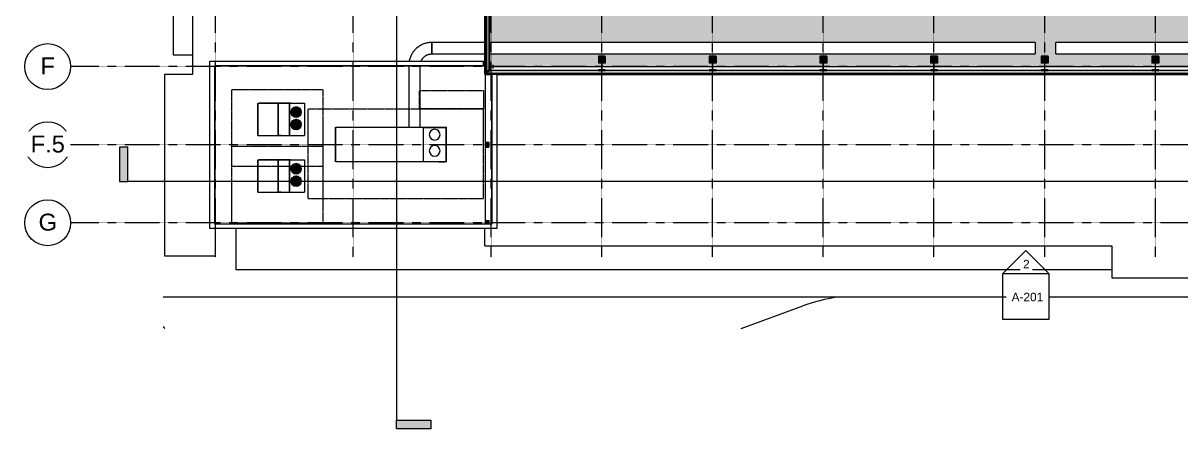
# Model space of a CAD drawing. Header units: inches. Extents: x 21826 to 32867, y -23296 to -20170.
# Drawn here: x 27835 to 30858, y -23296 to -22237 of the extents above; entities that cross this region are included whole.
import ezdxf

# ---------------------------------------------------------------- set-up
doc = ezdxf.new("R2010")
doc.units = ezdxf.units.IN
doc.header["$MEASUREMENT"] = 0
doc.linetypes.add('Dash', pattern=[0.25, 0.125, -0.125])
doc.linetypes.add('Grid Line 1_2_', pattern=[0.875, 0.5, -0.125, 0.125, -0.125])
for name, color, linetype, lineweight in [('A-DETL', 90, 'Continuous', 9), ('A-ROOF', 132, 'Continuous', 9), ('A-WALL', 113, 'Continuous', 9), ('A-WALL-PATT', 111, 'Continuous', 25), ('C-BLDG-PADS', 91, 'Continuous', 9), ('G-ANNO-SYMB', 111, 'Continuous', 9), ('G-IMPT', 8, 'Continuous', 9), ('L-SITE-WALL', 31, 'Continuous', 9), ('M-EQPM', 50, 'Continuous', 9), ('M-HVAC-DUCT', 70, 'Continuous', 9), ('S-BEAM', 12, 'Continuous', 9), ('S-COLS', 52, 'Continuous', 9), ('S-GRID', 1, 'Continuous', 9), ('S-GRID-IDEN', 1, 'Continuous', 9)]:
    doc.layers.add(name, color=color, linetype=linetype, lineweight=lineweight)
doc.styles.add('Arial', font='arial.ttf', dxfattribs={"height": 44.258982})
doc.styles.add('Arial_1', font='arial.ttf', dxfattribs={"height": 22.129491})
pattern_1 = [(45, (6260.89, 0), (-23.758788, 23.758788), []), (45, (6260.89, 36), (-23.758788, 23.758788), [])]

# ---------------------------------------------------------------- blocks, each defined once
blk = doc.blocks.new('Girt_Z - 8_D-707857-Roof Low')
at = {"layer": 'S-BEAM'}
for points in [[(25949.2, -22367.4), (25983.3, -22367.4), (25983.3, -22360.2), (22787.5, -22360.2), (22787.5, -22367.4), (25914.7, -22367.4)], [(25983.3, -22360.2), (25983.3, -22360.1), (22791.4, -22360.1), (22791.3, -22360.2), (25949.2, -22360.2)], [(25983.3, -22368.1), (25983.3, -22367.5), (22787.5, -22367.5), (22787.5, -22368.1), (25949.2, -22368.1)]]:
    blk.add_hatch(color=256, dxfattribs=at).paths.add_polyline_path(points, flags=0)
for p, q in [((25983.3, -22360.1), (22787.5, -22360.1)), ((22787.5, -22367.4), (22787.5, -22360.2)), ((22787.5, -22367.5), (22787.5, -22367.4)), ((22787.5, -22367.4), (25983.3, -22367.4)), ((22787.5, -22368.1), (22787.5, -22367.5)), ((22787.5, -22367.5), (25983.3, -22367.5)), ((22787.5, -22368.1), (25983.3, -22368.1))]:
    blk.add_line(p, q, dxfattribs=at)
blk = doc.blocks.new('Girt_Z - 8_D-559297-Roof Low')
at = {"layer": 'S-BEAM'}
for points in [[(22784.1, -22364.1), (22784.1, -21136.1), (22783.5, -21136.1), (22783.5, -22364.1)], [(22787.1, -22364.1), (22791.3, -22364.1), (22791.3, -21136.1), (22784.2, -21136.1), (22784.2, -22364.1)], [(22791.3, -22360.2), (22791.4, -22360.1), (22791.5, -22360), (22791.4, -21136.1), (22791.3, -21136.1), (22791.3, -22356.1)]]:
    blk.add_hatch(color=256, dxfattribs=at).paths.add_polyline_path(points, flags=0)
for p, q in [((22783.5, -21136.1), (22784.1, -21136.1)), ((22783.5, -21136.1), (22783.5, -22364.1)), ((22784.1, -21136.1), (22784.2, -21136.1)), ((22784.1, -21136.1), (22784.1, -22364.1)), ((22784.2, -21136.1), (22791.3, -21136.1)), ((22784.2, -21136.1), (22784.2, -22364.1)), ((22791.3, -21136.1), (22791.4, -21136.1)), ((22791.5, -22364.1), (22791.5, -21136.1)), ((22784.1, -22364.1), (22783.5, -22364.1)), ((22784.2, -22364.1), (22784.1, -22364.1)), ((22791.3, -22364.1), (22784.2, -22364.1))]:
    blk.add_line(p, q, dxfattribs=at)
blk = doc.blocks.new('Basic Wall _ arcoPlus - 547 - ___-608025-Roof Low')
at = {"layer": 'A-WALL'}
for p, q in [((22780, -22368.7), (22780, -22370.2)), ((22780, -22370.2), (22780, -22368.7)), ((22780, -22370.4), (22780, -22370.3)), ((22780, -22370.3), (22780, -22370.4)), ((22780, -22370.3), (22798.8, -22370.3)), ((22780, -22370.3), (22798.8, -22370.3)), ((22780, -22370.4), (22798.8, -22370.4)), ((22780, -22370.4), (22798.8, -22370.4)), ((22780, -22370.4), (22798.8, -22370.4)), ((22780, -22370.4), (22798.8, -22370.4)), ((25893.9, -22368.3), (22792.1, -22368.3)), ((22792.1, -22368.3), (25893.9, -22368.3)), ((22792.1, -22368.4), (25893.9, -22368.4)), ((22792.1, -22368.4), (25893.9, -22368.4)), ((22792.1, -22368.6), (25893.9, -22368.6)), ((22792.1, -22368.6), (25893.9, -22368.6)), ((22792.1, -22368.7), (25893.9, -22368.7)), ((22792.1, -22368.7), (25893.9, -22368.7)), ((22810.9, -22370.3), (25671.9, -22370.3)), ((22810.9, -22370.3), (25671.9, -22370.3)), ((22810.9, -22370.4), (25671.9, -22370.4)), ((22810.9, -22370.4), (25671.9, -22370.4)), ((22810.9, -22370.4), (25671.9, -22370.4)), ((22810.9, -22370.4), (25671.9, -22370.4))]:
    blk.add_line(p, q, dxfattribs=at)
blk = doc.blocks.new('W-Wide Flange - W21X166-689610-Roof Low')
at = {"layer": 'S-BEAM'}
for points in [[(22780.5, -22560.3), (22789.9, -22560.3), (22789.9, -22547.9), (22780.5, -22547.9)], [(22790.4, -22554.4), (22790.4, -22553.7), (22790, -22553.7), (22790, -22554.4)]]:
    blk.add_hatch(color=256, dxfattribs=at).paths.add_polyline_path(points, flags=0)
for p, q in [((22780.5, -22547.9), (22789.9, -22547.9)), ((22780.5, -22560.3), (22789.9, -22560.3)), ((22790, -22547.9), (22789.9, -22547.9)), ((22789.9, -22547.9), (22789.9, -22560.3)), ((22789.9, -22560.3), (22790, -22560.3)), ((22790, -22552.8), (22790, -22547.9)), ((22790.4, -22553.7), (22790, -22553.7)), ((22790, -22554.4), (22790.4, -22554.4)), ((22790, -22560.3), (22790, -22555.3))]:
    blk.add_line(p, q, dxfattribs=at)
for centre, start_param, end_param in [((22790, -22552.8), 1.570796, 3.141593), ((22790, -22555.3), 0, 1.570796)]:
    blk.add_ellipse(centre, major_axis=(0, 0.89), ratio=0.041631, start_param=start_param, end_param=end_param, dxfattribs=at)
blk = doc.blocks.new('W-Wide Flange - W21X166-V5-Roof Low')
at = {"layer": 'S-BEAM'}
blk.add_hatch(color=256, dxfattribs=at).paths.add_polyline_path([(22789.9, -22760.4), (22789.9, -22751.9), (22780.5, -22751.9), (22780.5, -22760.4)], flags=0)
h = blk.add_hatch(color=256, dxfattribs=at)
h.paths.add_polyline_path([(22790, -22760.4), (22790, -22760.4), (22790, -22760.4)], flags=0)
h.paths.add_polyline_path([(22790.7, -22758.4), (22790.7, -22757.7), (22790, -22757.7), (22790, -22758.4)], flags=0)
for p, q in [((22780.5, -22751.9), (22789.9, -22751.9)), ((22790, -22751.9), (22789.9, -22751.9)), ((22789.9, -22751.9), (22789.9, -22760.4)), ((22790, -22756.8), (22790, -22751.9)), ((22790.8, -22757.7), (22790, -22757.7)), ((22790, -22758.4), (22790.8, -22758.4)), ((22790, -22760.4), (22790, -22759.3))]:
    blk.add_line(p, q, dxfattribs=at)
for centre, start_param, end_param in [((22790, -22756.8), 1.570796, 3.141593), ((22790, -22759.3), 0, 1.570796)]:
    blk.add_ellipse(centre, major_axis=(0, 0.89), ratio=0.041631, start_param=start_param, end_param=end_param, dxfattribs=at)
blk = doc.blocks.new('Trane - 20-75 Ton Packaged Ind Rooftop DX Cooling Only and Extended Casing TAG_SXHLF20_ 0210035350 - PL_AS_HF001102-e2b63efd-16e1-40f1-8521-6466c1d8891c_dwg_Trane-SXHLF20-700801-Roof Low')
at = {"layer": 'G-IMPT'}
for p, q in [((-1.1, -1), (-1.1, 89.5)), ((-1, -1), (-1, 89.5)), ((-1, 89.5), (227.3, 89.5)), ((287.4, 88.5), (227.2, 88.5)), ((227.2, 88.5), (227.2, -0.1)), ((227.3, 89.5), (288.4, 89.5)), ((227.3, 89.5), (227.3, 88.5)), ((287.4, -0.1), (287.4, 88.5)), ((288.4, -1), (288.4, 89.5)), ((227.3, -1), (-1, -1)), ((227.2, -0.1), (287.4, -0.1)), ((227.3, -0.1), (227.3, -1)), ((288.4, -1), (227.3, -1))]:
    blk.add_line(p, q, dxfattribs=at)
for centre, start, end in [((257.3, 70.3), 0, 180), ((257.3, 70.3), 180, 0), ((257.3, 28.1), 0, 180), ((257.3, 28.1), 180, 0)]:
    blk.add_arc(centre, 14, start, end, dxfattribs=at)
blk = doc.blocks.new('Trane - 20-75 Ton Packaged Ind Rooftop DX Cooling Only and Extended Casing TAG_SXHLF20_ 0210035350 - PL_AS_HF001102-e2b63efd-16e1-40f1-8521-6466c1d8891c_dwg_TRANEBIMLOGO-700802-Roof Low')
at = {"layer": 'G-IMPT'}
for p, q in [((273.3, -1), (273.4, -1)), ((273.4, -1), (273.3, -1)), ((273.4, -1), (273.5, -1)), ((273.5, -1), (273.4, -1)), ((273.5, -1), (273.5, -1)), ((273.5, -1), (273.5, -1)), ((277.9, -1), (277.8, -1))]:
    blk.add_line(p, q, dxfattribs=at)
at = {"layer": 'G-IMPT', "flags": 128}
for points in [[(271.6, -1), (268, -1), (271.7, -1)], [(271.5, -1), (268, -1), (271.5, -1)], [(271.8, -1), (268, -1), (271.9, -1)], [(271.7, -1), (268, -1), (271.8, -1)], [(271.4, -1), (268.1, -1), (271.4, -1)], [(271.3, -1), (268.3, -1), (271.3, -1)], [(271.2, -1), (268.5, -1), (271.2, -1)], [(276.8, -1), (275.1, -1), (274.9, -1), (275.4, -1), (275, -1), (275.7, -1), (276.1, -1), (276.6, -1)], [(279.1, -1), (279.3, -1), (279.4, -1)], [(283, -1), (283.7, -1), (283.8, -1), (282.4, -1), (282, -1), (283.4, -1), (283.5, -1), (282.8, -1), (282.8, -1), (283.6, -1), (283.7, -1), (283, -1)]]:
    blk.add_lwpolyline(points, close=True, dxfattribs=at)
for points in [[(273.4, -1), (270, -1), (273.4, -1)], [(273.5, -1), (270.1, -1), (273.5, -1)], [(273.5, -1), (270.2, -1), (273.5, -1)], [(273.5, -1), (270.3, -1), (273.5, -1)], [(273.4, -1), (270.5, -1), (273.4, -1)], [(273.3, -1), (270.6, -1), (273.3, -1)], [(277.8, -1), (276.9, -1), (276.3, -1), (277, -1), (277.2, -1), (277.5, -1), (278.7, -1), (278.8, -1), (279.5, -1), (279.5, -1), (280.7, -1), (280.9, -1)], [(277.7, -1), (277.4, -1), (277.5, -1), (277.7, -1)], [(281.4, -1), (281.1, -1), (280.5, -1), (280.1, -1), (279.9, -1), (279, -1), (278.1, -1), (277.9, -1)], [(280.9, -1), (281.2, -1), (281.8, -1), (282.3, -1), (281.6, -1), (281.4, -1)]]:
    blk.add_lwpolyline(points, dxfattribs=at)
blk = doc.blocks.new('Trane - 20-75 Ton Packaged Ind Rooftop DX Cooling Only and Extended Casing TAG_SXHLF20_ 0210035350 - PL_AS_HF001102-e2b63efd-16e1-40f1-8521-6466c1d8891c_dwg-700800-Roof Low')
for name in ['Trane - 20-75 Ton Packaged Ind Rooftop DX Cooling Only and Extended Casing TAG_SXHLF20_ 0210035350 - PL_AS_HF001102-e2b63efd-16e1-40f1-8521-6466c1d8891c_dwg_Trane-SXHLF20-700801-Roof Low', 'Trane - 20-75 Ton Packaged Ind Rooftop DX Cooling Only and Extended Casing TAG_SXHLF20_ 0210035350 - PL_AS_HF001102-e2b63efd-16e1-40f1-8521-6466c1d8891c_dwg_TRANEBIMLOGO-700802-Roof Low']:
    blk.add_blockref(name, (0, 0))
blk = doc.blocks.new('Trane - 20-75 Ton Packaged Ind Rooftop DX Cooling Only and Extended Casing TAG_SXHLF20_ 0210035350 - SXHLF20-700809-Roof Low')
at = {"layer": 'M-EQPM', "linetype": 'Dash'}
for p, q in [((217.6875, 185.5625), (384.4375, 185.5625)), ((217.6875, 137.5625), (217.6875, 185.5625)), ((384.4375, 185.5625), (384.4375, 137.5625)), ((-73.15625, 137.5625), (384.40625, 137.5625)), ((-73.15625, -97.0625), (-73.15625, 137.5625)), ((384.4375, 137.5625), (217.6875, 137.5625)), ((384.40625, 137.5625), (384.40625, -97.0625)), ((384.40625, -97.0625), (-73.15625, -97.0625))]:
    blk.add_line(p, q, dxfattribs=at)
blk.add_blockref('Trane - 20-75 Ton Packaged Ind Rooftop DX Cooling Only and Extended Casing TAG_SXHLF20_ 0210035350 - PL_AS_HF001102-e2b63efd-16e1-40f1-8521-6466c1d8891c_dwg-700800-Roof Low', (0, 0))
blk = doc.blocks.new('Trane - Packaged Voyager Rooftop System 12_5-25 Ton Gas-Electric Packaged Unit TAG_YHD300_ 1008114931 - PL_AY4V000072-0a482d62-fa2d-4e4c-a01b-d2dd38fd3219_dwg_Trane-YHD300-691629-Roof Low')
at = {"layer": 'G-IMPT'}
for p, q in [((0, 84.2), (53.2, 84.2)), ((0, 0), (0, 84.2)), ((0, 81.4), (0, 2.6)), ((39.2, 84.2), (3.2, 84.2)), ((42, 84.2), (40.2, 84.2)), ((84.8, 84.2), (43, 84.2)), ((53.2, 0), (53.2, 84.2)), ((53.7, 84.2), (53.2, 84.2)), ((53.7, 84.2), (81.9, 84.2)), ((53.7, 0), (53.7, 84.2)), ((81.9, 84.2), (82.4, 84.2)), ((81.9, 84.2), (81.9, 0)), ((82.4, 84.2), (121.7, 84.2)), ((82.4, 84.2), (82.4, 0)), ((99, 61.8), (90.2, 70.6)), ((99.7, 62.1), (99.7, 74.6)), ((109.1, 70.6), (100.3, 61.8)), ((109.1, 51.7), (100.3, 60.5)), ((113.1, 61.2), (100.6, 61.2)), ((121.7, 84.2), (121.7, 0)), ((-0.1, 30.4), (-0.6, 30.4)), ((-0.6, 30.4), (-0.6, 5.9)), ((-0.1, 5.9), (-0.1, 30.4)), ((99, 29.2), (90.2, 38)), ((100.6, 41.8), (98.8, 41.8)), ((99.7, 47.8), (99.7, 60.3)), ((99.7, 29.5), (99.7, 41.9)), ((109.1, 38), (100.3, 29.2)), ((-0.1, 5.9), (-0.6, 5.9)), ((0, 0), (53.2, 0)), ((53.7, 0), (53.2, 0)), ((53.7, 0), (81.9, 0)), ((81.9, 0), (82.4, 0)), ((82.4, 0), (121.7, 0)), ((99.7, 15.2), (99.7, 27.6)), ((109.1, 19.1), (100.3, 27.9)), ((113.1, 28.6), (100.6, 28.6)), ((2.5, 0), (31, 0)), ((31.5, 0), (33.2, 0)), ((34.5, 0), (51, 0)), ((51.7, 0), (53.5, 0)), ((59.9, 0), (78.9, 0)), ((79.7, 0), (81.4, 0)), ((81.9, 0), (119.2, 0))]:
    blk.add_line(p, q, dxfattribs=at)
at = {"layer": 'G-IMPT', "flags": 128}
for points in [[(98.8, 61.2), (86.3, 61.2)], [(99, 60.5), (90.2, 51.7)], [(98.8, 28.6), (86.3, 28.6)], [(99, 27.9), (90.2, 19.1)], [(59.7, 0), (54.4, 0)]]:
    blk.add_lwpolyline(points, close=True, dxfattribs=at)
at = {"layer": 'G-IMPT'}
for centre, radius in [((99.7, 61.2), 13.4), ((99.7, 61.2), 12.1), ((99.7, 61.2), 10.9), ((99.7, 61.2), 9.63), ((99.7, 61.2), 8.38), ((99.7, 61.2), 7.13), ((99.7, 61.2), 5.88), ((99.7, 61.2), 4.63), ((99.7, 61.2), 2.63), ((99.7, 61.2), 0.925), ((99.7, 28.6), 13.4), ((99.7, 28.6), 12.1), ((99.7, 28.6), 10.9), ((99.7, 28.6), 9.63), ((99.7, 28.6), 8.38), ((99.7, 28.6), 7.13), ((99.7, 28.6), 5.88), ((99.7, 28.6), 4.63), ((99.7, 28.6), 2.63), ((99.7, 28.6), 0.925)]:
    blk.add_circle(centre, radius, dxfattribs=at)
for centre, radius, start, end in [((99.7, 61.2), 13.3, 360, 180), ((99.7, 61.2), 13.2, 180, 0), ((99.7, 28.6), 13.2, 93.9359, 86.0641)]:
    blk.add_arc(centre, radius, start, end, dxfattribs=at)
blk = doc.blocks.new('Trane - Packaged Voyager Rooftop System 12_5-25 Ton Gas-Electric Packaged Unit TAG_YHD300_ 1008114931 - PL_AY4V000072-0a482d62-fa2d-4e4c-a01b-d2dd38fd3219_dwg-691626-Roof Low')
blk.add_blockref('Trane - Packaged Voyager Rooftop System 12_5-25 Ton Gas-Electric Packaged Unit TAG_YHD300_ 1008114931 - PL_AY4V000072-0a482d62-fa2d-4e4c-a01b-d2dd38fd3219_dwg_Trane-YHD300-691629-Roof Low', (0, 0))
blk = doc.blocks.new('Trane - Packaged Voyager Rooftop System 12_5-25 Ton Gas-Electric Packaged Unit TAG_YHD300_ 1008114931 - YHD300-691637-Roof Low')
at = {"layer": 'M-EQPM', "linetype": 'Dash'}
for p, q in [((-67.96875, 120.21875), (169.71875, 120.21875)), ((-67.96875, -80.96875), (-67.96875, 120.21875)), ((169.71875, 120.21875), (169.71875, -80.96875)), ((169.71875, -80.96875), (-67.96875, -80.96875))]:
    blk.add_line(p, q, dxfattribs=at)
blk.add_blockref('Trane - Packaged Voyager Rooftop System 12_5-25 Ton Gas-Electric Packaged Unit TAG_YHD300_ 1008114931 - PL_AY4V000072-0a482d62-fa2d-4e4c-a01b-d2dd38fd3219_dwg-691626-Roof Low', (0, 0))
blk = doc.blocks.new('Round Elbow - 1_5 D-704845-Roof Low')
at = {"layer": 'M-HVAC-DUCT'}
for p, q in [((0, -45), (-15, -45)), ((15, -45), (0, -45))]:
    blk.add_line(p, q, dxfattribs=at)
at = {"layer": 'M-HVAC-DUCT', "flags": 128}
for points in [[(15, -45), (15, -42.6), (14.8, -40.2), (14.6, -37.8), (14.2, -35.4), (13.8, -33.1), (13.3, -30.7), (12.7, -28.4), (12, -26.1), (11.2, -23.9), (10.3, -21.6), (9.3, -19.4), (8.2, -17.3), (7.1, -15.2), (5.8, -13.1), (4.5, -11.1), (3.1, -9.2), (1.7, -7.3), (0.1, -5.4), (-1.5, -3.7), (-3.2, -2), (-5, -0.3), (-6.8, 1.2), (-8.7, 2.7), (-10.6, 4.2), (-12.6, 5.5), (-14.6, 6.7), (-16.7, 7.9), (-18.9, 9), (-21, 10), (-23.3, 10.9), (-25.5, 11.7), (-27.8, 12.5), (-30.1, 13.1), (-32.4, 13.7), (-33.5, 13.9)], [(-33.5, -17.3), (-33.3, -17.4), (-32.2, -17.9), (-31.1, -18.4), (-30.1, -19), (-29.1, -19.6), (-28.1, -20.2), (-27.1, -20.9), (-26.1, -21.7), (-25.2, -22.4), (-24.3, -23.3), (-23.5, -24.1), (-22.7, -25), (-21.9, -25.9), (-21.1, -26.8), (-20.4, -27.8), (-19.8, -28.8), (-19.1, -29.8), (-18.5, -30.9), (-18, -31.9), (-17.5, -33), (-17, -34.1), (-16.6, -35.3), (-16.3, -36.4), (-15.9, -37.6), (-15.7, -38.7), (-15.4, -39.9), (-15.3, -41.1), (-15.1, -42.3), (-15, -43.5), (-15, -44.7), (-15, -45)]]:
    blk.add_lwpolyline(points, dxfattribs=at)
blk = doc.blocks.new('Grid - Grid Head - Circle-14747-Roof Low')
at = {"layer": 'S-GRID-IDEN'}
blk.add_circle((0, 0), 0.25, dxfattribs=at)
blk = doc.blocks.new('Section - 3_32_ x 3_8_-18514-Roof Low')
at = {"layer": 'G-ANNO-SYMB'}
blk.add_hatch(color=256, dxfattribs=at).paths.add_polyline_path([(0, 0.375), (0, 0), (-0.09375, 0), (-0.09375, 0.375)], flags=0)
for p, q in [((0, 0.375), (-0.09375, 0.375)), ((-0.09375, 0.375), (-0.09375, 0)), ((0, 0), (0, 0.375)), ((-0.09375, 0), (0, 0))]:
    blk.add_line(p, q, dxfattribs=at)
blk = doc.blocks.new('Elevation - Detail Number-93309-Roof Low')
at = {"layer": 'G-ANNO-SYMB'}
for p, q in [((-0.25, -0.25), (-0.25, 0.25)), ((-0.25, 0.25), (0.25, 0.25)), ((0.25, 0.25), (0.25, -0.25)), ((0.25, -0.25), (-0.25, -0.25))]:
    blk.add_line(p, q, dxfattribs=at)
blk = doc.blocks.new('Elevation - Detail Number-93036-Roof Low')
at = {"layer": 'G-ANNO-SYMB'}
for p, q in [((0, 0.25), (-0.25, 0)), ((0.25, 0), (0, 0.25)), ((-0.25, 0), (0.25, 0))]:
    blk.add_line(p, q, dxfattribs=at)

msp = doc.modelspace()

# ---------------------------------------------------------------- hatches: boundary and pattern name
at = {"layer": 'A-WALL-PATT', "lineweight": 9}
h = msp.add_hatch(dxfattribs=at)
h.set_pattern_fill('FP_2', color=256, style=0, pattern_type=2)
h.set_pattern_definition([(0, (6260.89, 0), (0, 30), []), (90, (6260.89, 0), (-30, 2e-15), [])])
h.paths.add_polyline_path([(29042.7, -22368.7), (29043.7, -22368.7), (29043.7, -21129.9), (29042.7, -21129.9), (29042.7, -22356.1)], flags=0)
h = msp.add_hatch(dxfattribs=at)
h.set_pattern_fill('FP_3', color=256, style=0, pattern_type=2)
h.set_pattern_definition([(270, (32250.719, -22369.453), (19.685, 1e-15), [])])
h.paths.add_polyline_path([(29053, -22370.2), (32244.7, -22370.2), (32244.7, -22368.7), (29048.6, -22368.7), (29048.6, -22370.2), (29052.4, -22370.2)], flags=0)
at = {"layer": 'C-BLDG-PADS'}
h = msp.add_hatch(color=256, dxfattribs=at)
h.paths.add_polyline_path([(32192.8, -22350.1), (32235.7, -22350.1), (32235.7, -22341.3), (32227.3, -22341.3), (32227.3, -22323), (32244.7, -22323), (32244.7, -21178), (32227.3, -21178), (32227.3, -21158.8), (32235.7, -21158.8), (32235.7, -21141.3), (32227.3, -21141.3), (32227.3, -21140.1), (32116.9, -21140.1), (32116.9, -21140.7), (31956.3, -21140.7), (31956.3, -21141.3), (31947.9, -21141.3), (31947.9, -21158.8), (31956.3, -21158.8), (31956.3, -21178.1), (31938.3, -21178.1), (31938.3, -21158.8), (31946.7, -21158.8), (31946.7, -21141.3), (31938.3, -21141.3), (31938.3, -21140.7), (31667.3, -21140.7), (31667.3, -21141.3), (31658.9, -21141.3), (31658.9, -21158.8), (31667.3, -21158.8), (31667.3, -21178.1), (31649.3, -21178.1), (31649.3, -21158.8), (31657.7, -21158.8), (31657.7, -21141.3), (31649.3, -21141.3), (31649.3, -21140.7), (31378.3, -21140.7), (31378.3, -21141.3), (31369.9, -21141.3), (31369.9, -21158.8), (31378.3, -21158.8), (31378.3, -21178.1), (31360.3, -21178.1), (31360.3, -21158.8), (31368.7, -21158.8), (31368.7, -21141.3), (31360.3, -21141.3), (31360.3, -21140.7), (31089.3, -21140.7), (31089.3, -21141.3), (31080.9, -21141.3), (31080.9, -21158.8), (31089.3, -21158.8), (31089.3, -21178.1), (31071.3, -21178.1), (31071.3, -21158.8), (31079.7, -21158.8), (31079.7, -21141.3), (31071.3, -21141.3), (31071.3, -21140.7), (30800.3, -21140.7), (30800.3, -21141.3), (30791.9, -21141.3), (30791.9, -21158.8), (30800.3, -21158.8), (30800.3, -21178.1), (30782.3, -21178.1), (30782.3, -21158.8), (30790.7, -21158.8), (30790.7, -21141.3), (30782.3, -21141.3), (30782.3, -21140.7), (30511.3, -21140.7), (30511.3, -21141.3), (30502.9, -21141.3), (30502.9, -21158.8), (30511.3, -21158.8), (30511.3, -21178.1), (30493.3, -21178.1), (30493.3, -21158.8), (30501.7, -21158.8), (30501.7, -21141.3), (30493.3, -21141.3), (30493.3, -21140.7), (30325.6, -21140.7), (30325.6, -21140.1), (30222.3, -21140.1), (30222.3, -21141.3), (30213.9, -21141.3), (30213.9, -21158.8), (30222.3, -21158.8), (30222.3, -21178.1), (30204.3, -21178.1), (30204.3, -21158.8), (30212.7, -21158.8), (30212.7, -21141.3), (30204.3, -21141.3), (30204.3, -21140.7), (29933.3, -21140.7), (29933.3, -21141.3), (29924.9, -21141.3), (29924.9, -21158.8), (29933.3, -21158.8), (29933.3, -21178.1), (29915.3, -21178.1), (29915.3, -21158.8), (29923.7, -21158.8), (29923.7, -21141.3), (29915.3, -21141.3), (29915.3, -21140.7), (29644.3, -21140.7), (29644.3, -21141.3), (29635.9, -21141.3), (29635.9, -21158.8), (29644.3, -21158.8), (29644.3, -21178.1), (29626.3, -21178.1), (29626.3, -21158.8), (29634.7, -21158.8), (29634.7, -21141.3), (29626.3, -21141.3), (29626.3, -21140.7), (29355.3, -21140.7), (29355.3, -21141.3), (29346.9, -21141.3), (29346.9, -21158.8), (29355.3, -21158.8), (29355.3, -21178.1), (29337.3, -21178.1), (29337.3, -21158.8), (29345.7, -21158.8), (29345.7, -21141.3), (29337.3, -21141.3), (29337.3, -21140.7), (29199.3, -21140.7), (29199.3, -21140.1), (29066.1, -21140.1), (29066.1, -21147.1), (29062.1, -21147.1), (29062.1, -21154), (29061.7, -21154), (29061.7, -21150.9), (29061.5, -21150.4), (29061, -21150.2), (29053.3, -21150.3), (29053, -21150.4), (29053.1, -21389.7), (29053.5, -21389.9), (29061.3, -21389.8), (29061.5, -21389.6), (29061.7, -21389.2), (29061.7, -21386.1), (29062.1, -21386.1), (29062.1, -21394), (29061.7, -21394), (29061.7, -21390.9), (29061.5, -21390.4), (29061, -21390.2), (29053.3, -21390.3), (29053, -21390.4), (29053.1, -21629.7), (29053.5, -21629.9), (29061.3, -21629.8), (29061.5, -21629.6), (29061.7, -21629.2), (29061.7, -21626.1), (29062.1, -21626.1), (29062.1, -21634), (29061.7, -21634), (29061.7, -21630.9), (29061.5, -21630.4), (29061, -21630.2), (29053.3, -21630.3), (29053, -21630.4), (29053.1, -21869.7), (29053.5, -21869.9), (29061.3, -21869.8), (29061.5, -21869.6), (29061.7, -21869.2), (29061.7, -21866.1), (29062.1, -21866.1), (29062.1, -21874), (29061.7, -21874), (29061.7, -21870.9), (29061.5, -21870.4), (29061, -21870.2), (29053.3, -21870.3), (29053, -21870.4), (29053.1, -22109.7), (29053.5, -22109.9), (29061.3, -22109.8), (29061.5, -22109.6), (29061.7, -22109.2), (29061.7, -22106.1), (29062.1, -22106.1), (29062.1, -22114), (29061.7, -22114), (29061.7, -22110.9), (29061.5, -22110.4), (29061, -22110.2), (29053.3, -22110.3), (29053, -22110.4), (29053, -22287.1), (30477.3, -22287.1), (30477.3, -22317.1), (29053, -22317.1), (29053.1, -22349.7), (29053.5, -22349.9), (29061.3, -22349.8), (29061.5, -22349.6), (29061.7, -22349.2), (29061.7, -22346.1), (29062.1, -22346.1), (29062.1, -22350.1), (29345.7, -22350.1), (29345.7, -22341.3), (29337.3, -22341.3), (29337.3, -22322.5), (29355.3, -22322.5), (29355.3, -22341.3), (29346.9, -22341.3), (29346.9, -22350.1), (29634.7, -22350.1), (29634.7, -22341.3), (29626.3, -22341.3), (29626.3, -22322.5), (29644.3, -22322.5), (29644.3, -22341.3), (29635.9, -22341.3), (29635.9, -22350.1), (29923.7, -22350.1), (29923.7, -22341.3), (29915.3, -22341.3), (29915.3, -22322.5), (29933.3, -22322.5), (29933.3, -22341.3), (29924.9, -22341.3), (29924.9, -22350.1), (30212.7, -22350.1), (30212.7, -22341.3), (30204.3, -22341.3), (30204.3, -22322.5), (30222.3, -22322.5), (30222.3, -22341.3), (30213.9, -22341.3), (30213.9, -22350.1), (30501.7, -22350.1), (30501.7, -22341.3), (30493.3, -22341.3), (30493.3, -22322.5), (30511.3, -22322.5), (30511.3, -22341.3), (30502.9, -22341.3), (30502.9, -22350.1), (30790.7, -22350.1), (30790.7, -22341.3), (30782.3, -22341.3), (30782.3, -22322.5), (30800.3, -22322.5), (30800.3, -22341.3), (30791.9, -22341.3), (30791.9, -22350.1), (31079.7, -22350.1), (31079.7, -22341.3), (31071.3, -22341.3), (31071.3, -22322.5), (31089.3, -22322.5), (31089.3, -22341.3), (31080.9, -22341.3), (31080.9, -22350.1), (31368.7, -22350.1), (31368.7, -22341.3), (31360.3, -22341.3), (31360.3, -22322.5), (31378.3, -22322.5), (31378.3, -22341.3), (31369.9, -22341.3), (31369.9, -22350.1), (31657.7, -22350.1), (31657.7, -22341.3), (31649.3, -22341.3), (31649.3, -22322.5), (31667.3, -22322.5), (31667.3, -22341.3), (31658.9, -22341.3), (31658.9, -22350.1), (31946.7, -22350.1), (31946.7, -22341.3), (31938.3, -22341.3), (31938.3, -22322.5), (31956.3, -22322.5), (31956.3, -22341.3), (31947.9, -22341.3), (31947.9, -22350.1), (32154.8, -22350.1), (32154.7, -22346.4), (32154.6, -22343.4), (32153.7, -22339.2), (32152.5, -22335.6), (32151.3, -22333.1), (32149, -22329.4), (32147.1, -22327), (32144.3, -22324.3), (32141.8, -22322.4), (32138.7, -22320.5), (32134.9, -22318.8), (32131.2, -22317.8), (32127.6, -22317.2), (32123.7, -22317.1), (30531.8, -22317.1), (30531.8, -22287.1), (32124.8, -22287.1), (32130.2, -22287.3), (32135.9, -22288.1), (32141, -22289.3), (32145.3, -22290.7), (32150.8, -22293), (32155.6, -22295.6), (32159.3, -22298), (32163.3, -22301.1), (32167.9, -22305.4), (32171.1, -22309), (32174.5, -22313.6), (32177.1, -22317.7), (32179.2, -22321.7), (32181.5, -22327.6), (32182.9, -22332.3), (32183.9, -22336.7), (32184.6, -22342.7), (32184.8, -22347.1), (32184.8, -22350.1), (32185, -22350.1)], flags=0)
h.paths.add_polyline_path([(32244.7, -22350.1), (32244.7, -22341.3), (32236.9, -22341.3), (32236.9, -22350.1)], flags=0)
h.paths.add_polyline_path([(32527.7, -22350.1), (32527.7, -22347.7), (32256.8, -22347.7), (32256.8, -22350.1), (32525.3, -22350.1)], flags=0)
h.paths.add_polyline_path([(32241.1, -22114), (32240.7, -22114), (32240.7, -22110.9), (32240.5, -22110.4), (32240, -22110.2), (32232.3, -22110.3), (32232.1, -22110.4), (32231.8, -22110.9), (32231.8, -22114), (32231.4, -22114), (32231.4, -22106.1), (32231.8, -22106.1), (32231.8, -22109.2), (32232.1, -22109.7), (32232.5, -22109.9), (32240.3, -22109.8), (32240.5, -22109.6), (32240.7, -22109.2), (32240.7, -22106.1), (32241.1, -22106.1), (32241.1, -22110.9)], flags=0)
h.paths.add_polyline_path([(32231.4, -21874), (32231.4, -21866.1), (32231.8, -21866.1), (32231.8, -21869.2), (32232.1, -21869.7), (32232.5, -21869.9), (32240.3, -21869.8), (32240.5, -21869.6), (32240.7, -21869.2), (32240.7, -21866.1), (32241.1, -21866.1), (32241.1, -21874), (32240.7, -21874), (32240.7, -21870.9), (32240.5, -21870.4), (32240, -21870.2), (32232.3, -21870.3), (32232.1, -21870.4), (32231.8, -21870.9), (32231.8, -21874)], flags=0)
h.paths.add_polyline_path([(32231.4, -21634), (32231.4, -21626.1), (32231.8, -21626.1), (32231.8, -21629.2), (32232.1, -21629.7), (32232.5, -21629.9), (32240.3, -21629.8), (32240.5, -21629.6), (32240.7, -21629.2), (32240.7, -21626.1), (32241.1, -21626.1), (32241.1, -21634), (32240.7, -21634), (32240.7, -21630.9), (32240.5, -21630.4), (32240, -21630.2), (32232.3, -21630.3), (32232.1, -21630.4), (32231.8, -21630.9), (32231.8, -21634)], flags=0)
h.paths.add_polyline_path([(32241.1, -21394), (32240.7, -21394), (32240.7, -21390.9), (32240.5, -21390.4), (32240, -21390.2), (32232.3, -21390.3), (32232.1, -21390.4), (32231.8, -21390.9), (32231.8, -21394), (32231.4, -21394), (32231.4, -21386.1), (32231.8, -21386.1), (32231.8, -21389.2), (32232.1, -21389.7), (32232.5, -21389.9), (32240.3, -21389.8), (32240.5, -21389.6), (32240.7, -21389.2), (32240.7, -21386.1), (32241.1, -21386.1), (32241.1, -21390.9)], flags=0)
h.paths.add_polyline_path([(32236.9, -21158.8), (32244.7, -21158.8), (32244.7, -21141.3), (32236.9, -21141.3)], flags=0)
h.paths.add_polyline_path([(29054.2, -21149.9), (29061.3, -21149.8), (29061.5, -21149.6), (29061.7, -21149.2), (29061.7, -21147.1), (29053, -21147.1), (29053.1, -21149.7), (29053.5, -21149.9)], flags=0)
h.paths.add_polyline_path([(32244.2, -21140.1), (32244.7, -21139.9), (32244.7, -21131.8), (32116.9, -21131.8), (32116.9, -21132.1), (32244.2, -21132.2), (32244.2, -21140)], flags=0)
h.paths.add_polyline_path([(29099.8, -21132.1), (29199.3, -21132.1), (29199.3, -21131.4), (29199.1, -21131.4), (29199.1, -21131.8), (29053, -21131.8), (29053, -21132.1), (29067.3, -21132.1)], flags=0)
h.paths.add_polyline_path([(30213.3, -21132.1), (30325.6, -21132.1), (30325.6, -21131.8), (30213.3, -21131.8)], flags=0)
h.paths.add_polyline_path([(29052.9, -21129.9), (29053, -21129.8), (29053, -21129.7), (29061.5, -21129.7), (29061.5, -21128.6), (29041.4, -21128.6), (29041.4, -21129.9), (29052.4, -21129.9)], flags=0)
at = {"layer": 'S-COLS'}
h = msp.add_hatch(color=256, dxfattribs=at)
h.paths.add_polyline_path([(29337.3, -22341.3), (29345.7, -22341.3), (29345.7, -22323.8), (29337.3, -22323.8), (29337.3, -22336.7)], flags=0)
h.paths.add_polyline_path([(29346.9, -22341.3), (29355.3, -22341.3), (29355.3, -22323.8), (29346.9, -22323.8), (29346.9, -22336.7)], flags=0)
h = msp.add_hatch(dxfattribs=at)
h.set_pattern_fill('FP_1', color=256, style=0, pattern_type=2)
h.set_pattern_definition(pattern_1)
h.paths.add_polyline_path([(29346.9, -22358.8), (29346.9, -22323.8), (29345.7, -22323.8), (29345.7, -22358.8)], flags=0)
h = msp.add_hatch(color=256, dxfattribs=at)
h.paths.add_polyline_path([(29634.7, -22341.3), (29634.7, -22323.8), (29626.3, -22323.8), (29626.3, -22341.3)], flags=0)
h.paths.add_polyline_path([(29644.3, -22341.3), (29644.3, -22323.8), (29635.9, -22323.8), (29635.9, -22341.3)], flags=0)
h = msp.add_hatch(dxfattribs=at)
h.set_pattern_fill('FP_1', color=256, style=0, pattern_type=2)
h.set_pattern_definition(pattern_1)
h.paths.add_polyline_path([(29635.9, -22358.8), (29635.9, -22323.8), (29634.7, -22323.8), (29634.7, -22358.8)], flags=0)
h = msp.add_hatch(color=256, dxfattribs=at)
h.paths.add_polyline_path([(29915.3, -22341.3), (29923.7, -22341.3), (29923.7, -22323.8), (29915.3, -22323.8), (29915.3, -22336.7)], flags=0)
h.paths.add_polyline_path([(29933.3, -22341.3), (29933.3, -22323.8), (29924.9, -22323.8), (29924.9, -22341.3), (29929.2, -22341.3)], flags=0)
h = msp.add_hatch(dxfattribs=at)
h.set_pattern_fill('FP_1', color=256, style=0, pattern_type=2)
h.set_pattern_definition(pattern_1)
h.paths.add_polyline_path([(29924.9, -22358.8), (29924.9, -22323.8), (29923.7, -22323.8), (29923.7, -22358.8)], flags=0)
h = msp.add_hatch(dxfattribs=at)
h.set_pattern_fill('FP_1', color=256, style=0, pattern_type=2)
h.set_pattern_definition(pattern_1)
h.paths.add_polyline_path([(30222.3, -22323.8), (30222.3, -22322.5), (30204.3, -22322.5), (30204.3, -22323.8)], flags=0)
h = msp.add_hatch(color=256, dxfattribs=at)
h.paths.add_polyline_path([(30204.3, -22341.3), (30212.7, -22341.3), (30212.7, -22323.8), (30204.3, -22323.8), (30204.3, -22336.7)], flags=0)
h.paths.add_polyline_path([(30213.9, -22341.3), (30222.3, -22341.3), (30222.3, -22323.8), (30213.9, -22323.8), (30213.9, -22336.7)], flags=0)
h = msp.add_hatch(dxfattribs=at)
h.set_pattern_fill('FP_1', color=256, style=0, pattern_type=2)
h.set_pattern_definition(pattern_1)
h.paths.add_polyline_path([(30213.9, -22358.8), (30213.9, -22323.8), (30212.7, -22323.8), (30212.7, -22358.8)], flags=0)
h = msp.add_hatch(dxfattribs=at)
h.set_pattern_fill('FP_1', color=256, style=0, pattern_type=2)
h.set_pattern_definition(pattern_1)
h.paths.add_polyline_path([(30511.3, -22323.8), (30511.3, -22322.5), (30493.3, -22322.5), (30493.3, -22323.8)], flags=0)
h = msp.add_hatch(color=256, dxfattribs=at)
h.paths.add_polyline_path([(30501.7, -22341.3), (30501.7, -22323.8), (30493.3, -22323.8), (30493.3, -22341.3)], flags=0)
h.paths.add_polyline_path([(30511.3, -22341.3), (30511.3, -22323.8), (30502.9, -22323.8), (30502.9, -22341.3)], flags=0)
h = msp.add_hatch(dxfattribs=at)
h.set_pattern_fill('FP_1', color=256, style=0, pattern_type=2)
h.set_pattern_definition(pattern_1)
h.paths.add_polyline_path([(30502.9, -22358.8), (30502.9, -22323.8), (30501.7, -22323.8), (30501.7, -22358.8)], flags=0)
h = msp.add_hatch(dxfattribs=at)
h.set_pattern_fill('FP_1', color=256, style=0, pattern_type=2)
h.set_pattern_definition(pattern_1)
h.paths.add_polyline_path([(30800.3, -22323.8), (30800.3, -22322.5), (30782.3, -22322.5), (30782.3, -22323.8)], flags=0)
h = msp.add_hatch(color=256, dxfattribs=at)
h.paths.add_polyline_path([(30782.3, -22341.3), (30790.7, -22341.3), (30790.7, -22323.8), (30782.3, -22323.8), (30782.3, -22336.7)], flags=0)
h.paths.add_polyline_path([(30800.3, -22341.3), (30800.3, -22323.8), (30791.9, -22323.8), (30791.9, -22341.3), (30793.2, -22341.3)], flags=0)
h = msp.add_hatch(dxfattribs=at)
h.set_pattern_fill('FP_1', color=256, style=0, pattern_type=2)
h.set_pattern_definition(pattern_1)
h.paths.add_polyline_path([(30791.9, -22358.8), (30791.9, -22323.8), (30790.7, -22323.8), (30790.7, -22358.8)], flags=0)
h = msp.add_hatch(dxfattribs=at)
h.set_pattern_fill('FP_1', color=256, style=0, pattern_type=2)
h.set_pattern_definition(pattern_1)
h.paths.add_polyline_path([(29062.1, -22354), (29062.1, -22346.1), (29061.7, -22346.1), (29061.7, -22349.2), (29061.5, -22349.7), (29061, -22349.9), (29053.5, -22349.9), (29053.1, -22349.7), (29052.8, -22349.2), (29052.8, -22346.1), (29052.4, -22346.1), (29052.4, -22354), (29052.8, -22354), (29052.8, -22350.9), (29053.1, -22350.4), (29053.5, -22350.2), (29061, -22350.2), (29061.5, -22350.4), (29061.7, -22350.9), (29061.7, -22354)], flags=0)
h = msp.add_hatch(dxfattribs=at)
h.set_pattern_fill('FP_1', color=256, style=0, pattern_type=2)
h.set_pattern_definition(pattern_1)
h.paths.add_polyline_path([(29355.3, -22360.1), (29355.3, -22358.8), (29337.3, -22358.8), (29337.3, -22360.1), (29341.7, -22360.1)], flags=0)

# ---------------------------------------------------------------- linework, layer by layer
at = {"layer": 'A-DETL'}
for p, q in [((28227, -20554.9), (28227, -22319.1)), ((28227, -22319.1), (28277.3, -22319.1)), ((28390.8, -22772.6), (28390.8, -22880.1)), ((28390.8, -22880.1), (30677.3, -22880.1)), ((32538.8, -22952.1), (28201.3, -22952.1)), ((29710, -23033.9), (29870.8, -22975.4))]:
    msp.add_line(p, q, dxfattribs=at)
for centre, radius, start, end in [((30037, -23432.1), 486, 99.0125, 110), ((28347, -22923.5), 180, 215.8557, 217.888)]:
    msp.add_arc(centre, radius, start, end, dxfattribs=at)
at = {"layer": 'A-ROOF'}
for p, q in [((28277.3, -21128.6), (28277.3, -22370.6)), ((29062.1, -22350.1), (29345.7, -22350.1)), ((29346.9, -22350.1), (29634.7, -22350.1)), ((29635.9, -22350.1), (29923.7, -22350.1)), ((29924.9, -22350.1), (30212.7, -22350.1)), ((30213.9, -22350.1), (30501.7, -22350.1)), ((30502.9, -22350.1), (30790.7, -22350.1)), ((30791.9, -22350.1), (31079.7, -22350.1)), ((28277.3, -22370.6), (28204.3, -22370.6)), ((28204.3, -22370.6), (28204.3, -22844.6)), ((29041.4, -22369.5), (29041.4, -22370.2)), ((29041.4, -22370.4), (29041.4, -22760.4)), ((28337.3, -22844.6), (28337.3, -22772.6)), ((29040.9, -22818.1), (29040.9, -22772.6)), ((29040.9, -22818.1), (30677.3, -22818.1)), ((30677.3, -22818.1), (30677.3, -22902.1)), ((28204.3, -22844.6), (28337.3, -22844.6)), ((30677.3, -22902.1), (30944.5, -22902.1))]:
    msp.add_line(p, q, dxfattribs=at)
at = {"layer": 'A-WALL'}
for p, q in [((29041.9, -21129.9), (29041.9, -22368.7)), ((29042.7, -21129.9), (29042.7, -22368.7)), ((29043.7, -21129.9), (29043.7, -22368.7)), ((29052.4, -21129.9), (29052.4, -22360.1)), ((29044.4, -22364.1), (29044.4, -22368.7)), ((29040.9, -22370.2), (29040.9, -22369.5)), ((29040.9, -22370.2), (29048.6, -22370.2)), ((29053, -22368.7), (29048.6, -22368.7)), ((29048.6, -22368.7), (29048.6, -22370.2)), ((29048.6, -22368.7), (29048.6, -22370.2)), ((29048.9, -22368.7), (29048.9, -22370.1)), ((29048.9, -22368.7), (29048.9, -22370.1)), ((29048.9, -22370.1), (29048.9, -22370.2)), ((29052.4, -22368.1), (29052.4, -22368.7))]:
    msp.add_line(p, q, dxfattribs=at)
at = {"layer": 'A-WALL', "lineweight": 25}
for p, q in [((29048.6, -22368.7), (29048.6, -22370.2)), ((29048.6, -22370.2), (32244.7, -22370.2)), ((32244.7, -22368.7), (29053, -22368.7))]:
    msp.add_line(p, q, dxfattribs=at)
at = {"layer": 'G-ANNO-SYMB'}
for p, q in [((28810.1, -20315.1), (28810.1, -23273.9)), ((32584.8, -22650.6), (28109.1, -22650.6))]:
    msp.add_line(p, q, dxfattribs=at)
at = {"layer": 'L-SITE-WALL', "lineweight": 25}
for p, q in [((29040.9, -21129.9), (29040.9, -22368.7)), ((29053, -22360.1), (29053, -21140)), ((29040.9, -22368.7), (29048.6, -22368.7)), ((29053, -22368.7), (29053, -22368.1))]:
    msp.add_line(p, q, dxfattribs=at)
at = {"layer": 'L-SITE-WALL'}
for p, q in [((28322.8, -22772.6), (28322.8, -22335.6)), ((28322.8, -22335.6), (29037.1, -22335.6)), ((28334.9, -22347.7), (28334.9, -22760.4)), ((29037.1, -22347.7), (28334.9, -22347.7)), ((29037.1, -22347.7), (29037.1, -22335.6)), ((29040.9, -22369.5), (29040.9, -22368.7)), ((29047.9, -22369.5), (29040.9, -22369.5)), ((29048.6, -22369.5), (29048, -22369.5)), ((29048.9, -22369.5), (29048.6, -22369.5)), ((29053, -22369.5), (29048.9, -22369.5)), ((29053, -22368.7), (29053, -22369.5)), ((29059.7, -22760.4), (29059.7, -22370.2)), ((29071.8, -22370.2), (29071.8, -22772.6)), ((29071.8, -22772.6), (28322.8, -22772.6)), ((28334.9, -22760.4), (29059.7, -22760.4))]:
    msp.add_line(p, q, dxfattribs=at)
at = {"layer": 'M-HVAC-DUCT'}
for p, q in [((29040.9, -22287.1), (28902.3, -22287.1)), ((28902.3, -22317.1), (28902.3, -22287.1)), ((30477.3, -22287.1), (29053, -22287.1)), ((30477.3, -22287.1), (30477.3, -22317.1)), ((32124.8, -22287.1), (30531.8, -22287.1)), ((30531.8, -22317.1), (30531.8, -22287.1)), ((28902.3, -22317.1), (29040.9, -22317.1)), ((29053, -22317.1), (30477.3, -22317.1)), ((30531.8, -22317.1), (32124.8, -22317.1)), ((28842.3, -22347.7), (28842.3, -22508.7)), ((28872.3, -22508.7), (28872.3, -22347.7))]:
    msp.add_line(p, q, dxfattribs=at)
at = {"layer": 'S-COLS', "lineweight": 15}
for p, q in [((29355.3, -22322.5), (29337.3, -22322.5)), ((29337.3, -22322.5), (29337.3, -22323.8)), ((29337.3, -22323.8), (29355.3, -22323.8)), ((29346.9, -22323.8), (29345.7, -22323.8)), ((29345.7, -22323.8), (29345.7, -22358.8)), ((29346.9, -22358.8), (29346.9, -22323.8)), ((29355.3, -22323.8), (29355.3, -22322.5)), ((29644.3, -22322.5), (29626.3, -22322.5)), ((29626.3, -22322.5), (29626.3, -22323.8)), ((29626.3, -22323.8), (29644.3, -22323.8)), ((29635.9, -22323.8), (29634.7, -22323.8)), ((29634.7, -22323.8), (29634.7, -22358.8)), ((29635.9, -22358.8), (29635.9, -22323.8)), ((29644.3, -22323.8), (29644.3, -22322.5)), ((29933.3, -22322.5), (29915.3, -22322.5)), ((29915.3, -22322.5), (29915.3, -22323.8)), ((29915.3, -22323.8), (29933.3, -22323.8)), ((29924.9, -22323.8), (29923.7, -22323.8)), ((29923.7, -22323.8), (29923.7, -22358.8)), ((29924.9, -22358.8), (29924.9, -22323.8)), ((29933.3, -22323.8), (29933.3, -22322.5)), ((30222.3, -22322.5), (30204.3, -22322.5)), ((30204.3, -22322.5), (30204.3, -22323.8)), ((30204.3, -22323.8), (30222.3, -22323.8)), ((30213.9, -22323.8), (30212.7, -22323.8)), ((30212.7, -22323.8), (30212.7, -22358.8)), ((30213.9, -22358.8), (30213.9, -22323.8)), ((30222.3, -22323.8), (30222.3, -22322.5)), ((30511.3, -22322.5), (30493.3, -22322.5)), ((30493.3, -22322.5), (30493.3, -22323.8)), ((30493.3, -22323.8), (30511.3, -22323.8)), ((30502.9, -22323.8), (30501.7, -22323.8)), ((30501.7, -22323.8), (30501.7, -22358.8)), ((30502.9, -22358.8), (30502.9, -22323.8)), ((30511.3, -22323.8), (30511.3, -22322.5)), ((30800.3, -22322.5), (30782.3, -22322.5)), ((30782.3, -22322.5), (30782.3, -22323.8)), ((30782.3, -22323.8), (30800.3, -22323.8)), ((30791.9, -22323.8), (30790.7, -22323.8)), ((30790.7, -22323.8), (30790.7, -22358.8)), ((30791.9, -22358.8), (30791.9, -22323.8)), ((30800.3, -22323.8), (30800.3, -22322.5)), ((29052.8, -22346.1), (29052.4, -22346.1)), ((29052.4, -22346.1), (29052.4, -22354)), ((29052.4, -22354), (29052.8, -22354)), ((29052.8, -22349.2), (29052.8, -22346.1)), ((29052.8, -22354), (29052.8, -22350.9)), ((29061, -22349.9), (29053.5, -22349.9)), ((29053.5, -22350.2), (29061, -22350.2)), ((29062.1, -22346.1), (29061.7, -22346.1)), ((29061.7, -22346.1), (29061.7, -22349.2)), ((29061.7, -22350.9), (29061.7, -22354)), ((29061.7, -22354), (29062.1, -22354)), ((29062.1, -22354), (29062.1, -22346.1)), ((29337.3, -22358.8), (29337.3, -22360.1)), ((29355.3, -22358.8), (29337.3, -22358.8)), ((29337.3, -22360.1), (29355.3, -22360.1)), ((29345.7, -22358.8), (29346.9, -22358.8)), ((29355.3, -22360.1), (29355.3, -22358.8)), ((29626.3, -22358.8), (29626.3, -22360.1)), ((29644.3, -22358.8), (29626.3, -22358.8)), ((29626.3, -22360.1), (29644.3, -22360.1)), ((29634.7, -22358.8), (29635.9, -22358.8)), ((29644.3, -22360.1), (29644.3, -22358.8)), ((29915.3, -22358.8), (29915.3, -22360.1)), ((29933.3, -22358.8), (29915.3, -22358.8)), ((29915.3, -22360.1), (29933.3, -22360.1)), ((29923.7, -22358.8), (29924.9, -22358.8)), ((29933.3, -22360.1), (29933.3, -22358.8)), ((30204.3, -22358.8), (30204.3, -22360.1)), ((30222.3, -22358.8), (30204.3, -22358.8)), ((30204.3, -22360.1), (30222.3, -22360.1)), ((30212.7, -22358.8), (30213.9, -22358.8)), ((30222.3, -22360.1), (30222.3, -22358.8)), ((30493.3, -22358.8), (30493.3, -22360.1)), ((30511.3, -22358.8), (30493.3, -22358.8)), ((30493.3, -22360.1), (30511.3, -22360.1)), ((30501.7, -22358.8), (30502.9, -22358.8)), ((30511.3, -22360.1), (30511.3, -22358.8)), ((30782.3, -22358.8), (30782.3, -22360.1)), ((30800.3, -22358.8), (30782.3, -22358.8)), ((30782.3, -22360.1), (30800.3, -22360.1)), ((30790.7, -22358.8), (30791.9, -22358.8)), ((30800.3, -22360.1), (30800.3, -22358.8))]:
    msp.add_line(p, q, dxfattribs=at)
at = {"layer": 'S-COLS'}
for p, q in [((29337.3, -22323.8), (29337.3, -22341.3)), ((29355.3, -22323.8), (29355.3, -22341.3)), ((29626.3, -22323.8), (29626.3, -22341.3)), ((29644.3, -22323.8), (29644.3, -22341.3)), ((29915.3, -22323.8), (29915.3, -22341.3)), ((29933.3, -22323.8), (29933.3, -22341.3)), ((30204.3, -22323.8), (30204.3, -22341.3)), ((30222.3, -22323.8), (30222.3, -22341.3)), ((30493.3, -22323.8), (30493.3, -22341.3)), ((30511.3, -22323.8), (30511.3, -22341.3)), ((30782.3, -22323.8), (30782.3, -22341.3)), ((30800.3, -22323.8), (30800.3, -22341.3)), ((29345.7, -22341.3), (29337.3, -22341.3)), ((29355.3, -22341.3), (29346.9, -22341.3)), ((29634.7, -22341.3), (29626.3, -22341.3)), ((29644.3, -22341.3), (29635.9, -22341.3)), ((29923.7, -22341.3), (29915.3, -22341.3)), ((29933.3, -22341.3), (29924.9, -22341.3)), ((30212.7, -22341.3), (30204.3, -22341.3)), ((30222.3, -22341.3), (30213.9, -22341.3)), ((30501.7, -22341.3), (30493.3, -22341.3)), ((30511.3, -22341.3), (30502.9, -22341.3)), ((30790.7, -22341.3), (30782.3, -22341.3)), ((30800.3, -22341.3), (30791.9, -22341.3))]:
    msp.add_line(p, q, dxfattribs=at)
at = {"layer": 'S-COLS', "lineweight": 15}
for centre, start, end in [((29053.5, -22349.2), 180, 270), ((29053.5, -22350.9), 90, 180), ((29061, -22349.2), 270, 0), ((29061, -22350.9), 0, 90)]:
    msp.add_arc(centre, 0.691, start, end, dxfattribs=at)
at = {"layer": 'S-GRID', "linetype": 'Grid Line 1_2_'}
for p, q in [((28337.3, -22848.2), (28337.3, -20313.2)), ((28697.3, -22848.2), (28697.3, -20313.2)), ((29057.3, -22848.2), (29057.3, -20313.2)), ((29346.3, -22848.2), (29346.3, -20313.2)), ((29635.3, -22848.2), (29635.3, -20313.2)), ((29924.3, -22848.2), (29924.3, -20313.2)), ((30213.3, -22848.2), (30213.3, -20313.2)), ((30502.3, -22848.2), (30502.3, -20313.2)), ((30791.3, -22848.2), (30791.3, -20313.2)), ((32866.6, -22350.1), (27959.5, -22350.1)), ((32866.6, -22758.1), (27959.5, -22758.1))]:
    msp.add_line(p, q, dxfattribs=at)

# ---------------------------------------------------------------- block references
at = {"layer": 'A-WALL'}
msp.add_blockref('Basic Wall _ arcoPlus - 547 - ___-608025-Roof Low', (6260.9, 0), dxfattribs=at)
at = {"layer": 'G-ANNO-SYMB', "xscale": 239.9999999999998, "yscale": 239.9999999999998, "zscale": 239.9999999999998}
for name, p in [('Section - 3_32_ x 3_8_-18514-Roof Low', (28109.1, -22650.6)), ('Elevation - Detail Number-93036-Roof Low', (30453.2, -22890.4)), ('Elevation - Detail Number-93309-Roof Low', (30453.2, -22950.4))]:
    msp.add_blockref(name, p, dxfattribs=at)
at = {"layer": 'G-ANNO-SYMB', "extrusion": (0, 0, -1), "xscale": 239.9999999999998, "yscale": 239.9999999999998, "zscale": 239.9999999999998, "rotation": 90.00000000000053}
msp.add_blockref('Section - 3_32_ x 3_8_-18514-Roof Low', (-28810.1, -23273.9), dxfattribs=at)
at = {"layer": 'M-EQPM'}
for name, p in [('Trane - Packaged Voyager Rooftop System 12_5-25 Ton Gas-Electric Packaged Unit TAG_YHD300_ 1008114931 - YHD300-691637-Roof Low', (28448.4, -22530.1)), ('Trane - 20-75 Ton Packaged Ind Rooftop DX Cooling Only and Extended Casing TAG_SXHLF20_ 0210035350 - SXHLF20-700809-Roof Low', (28652.4, -22598.2)), ('Trane - Packaged Voyager Rooftop System 12_5-25 Ton Gas-Electric Packaged Unit TAG_YHD300_ 1008114931 - YHD300-691637-Roof Low', (28448.4, -22678))]:
    msp.add_blockref(name, p, dxfattribs=at)
at = {"layer": 'M-HVAC-DUCT', "rotation": 90}
msp.add_blockref('Round Elbow - 1_5 D-704845-Roof Low', (28857.3, -22302.1), dxfattribs=at)
at = {"layer": 'S-BEAM'}
for name in ['Girt_Z - 8_D-559297-Roof Low', 'Girt_Z - 8_D-707857-Roof Low', 'W-Wide Flange - W21X166-689610-Roof Low', 'W-Wide Flange - W21X166-V5-Roof Low']:
    msp.add_blockref(name, (6260.9, 0), dxfattribs=at)
at = {"layer": 'S-GRID-IDEN', "xscale": 239.9999999999998, "yscale": 239.9999999999998, "zscale": 239.9999999999998, "rotation": 89.9999999999998}
for p in [(27899.5, -22350.1), (27899.5, -22554.1), (27899.5, -22758.1)]:
    msp.add_blockref('Grid - Grid Head - Circle-14747-Roof Low', p, dxfattribs=at)

# ---------------------------------------------------------------- next in the draw order: texts
at = {"layer": 'G-ANNO-SYMB', "attachment_point": 2, "line_spacing_factor": 0.938532, "style": 'Arial_1', "bg_fill": 3, "box_fill_scale": 1.25, "bg_fill_color": 0, "bg_fill_transparency": 0}
for s, insert, char_height, width in [('2', (30454.5, -22854.9), 22.1, 20.52), ('A-201', (30457.2, -22940.9), 22.13, 98.28)]:
    msp.add_mtext(s, dxfattribs=dict(at, insert=insert, char_height=char_height, width=width))
at = {"layer": 'S-GRID-IDEN', "attachment_point": 2, "line_spacing_factor": 0.938532, "style": 'Arial', "bg_fill": 3, "box_fill_scale": 1.25, "bg_fill_color": 0, "bg_fill_transparency": 0}
for s, insert, char_height, width in [('F', (27899.7, -22326.2), 44.3, 44.82), ('F.5', (27899.7, -22530.2), 44.26, 106.38), ('G', (27899.7, -22734.2), 44.3, 57.24)]:
    msp.add_mtext(s, dxfattribs=dict(at, insert=insert, char_height=char_height, width=width))

# ---------------------------------------------------------------- next in the draw order: linework, layer by layer
at = {"layer": 'S-GRID', "linetype": 'Grid Line 1_2_'}
msp.add_line((32866.6, -22554.1), (27959.5, -22554.1), dxfattribs=at)

doc.saveas('drawing.dxf')
